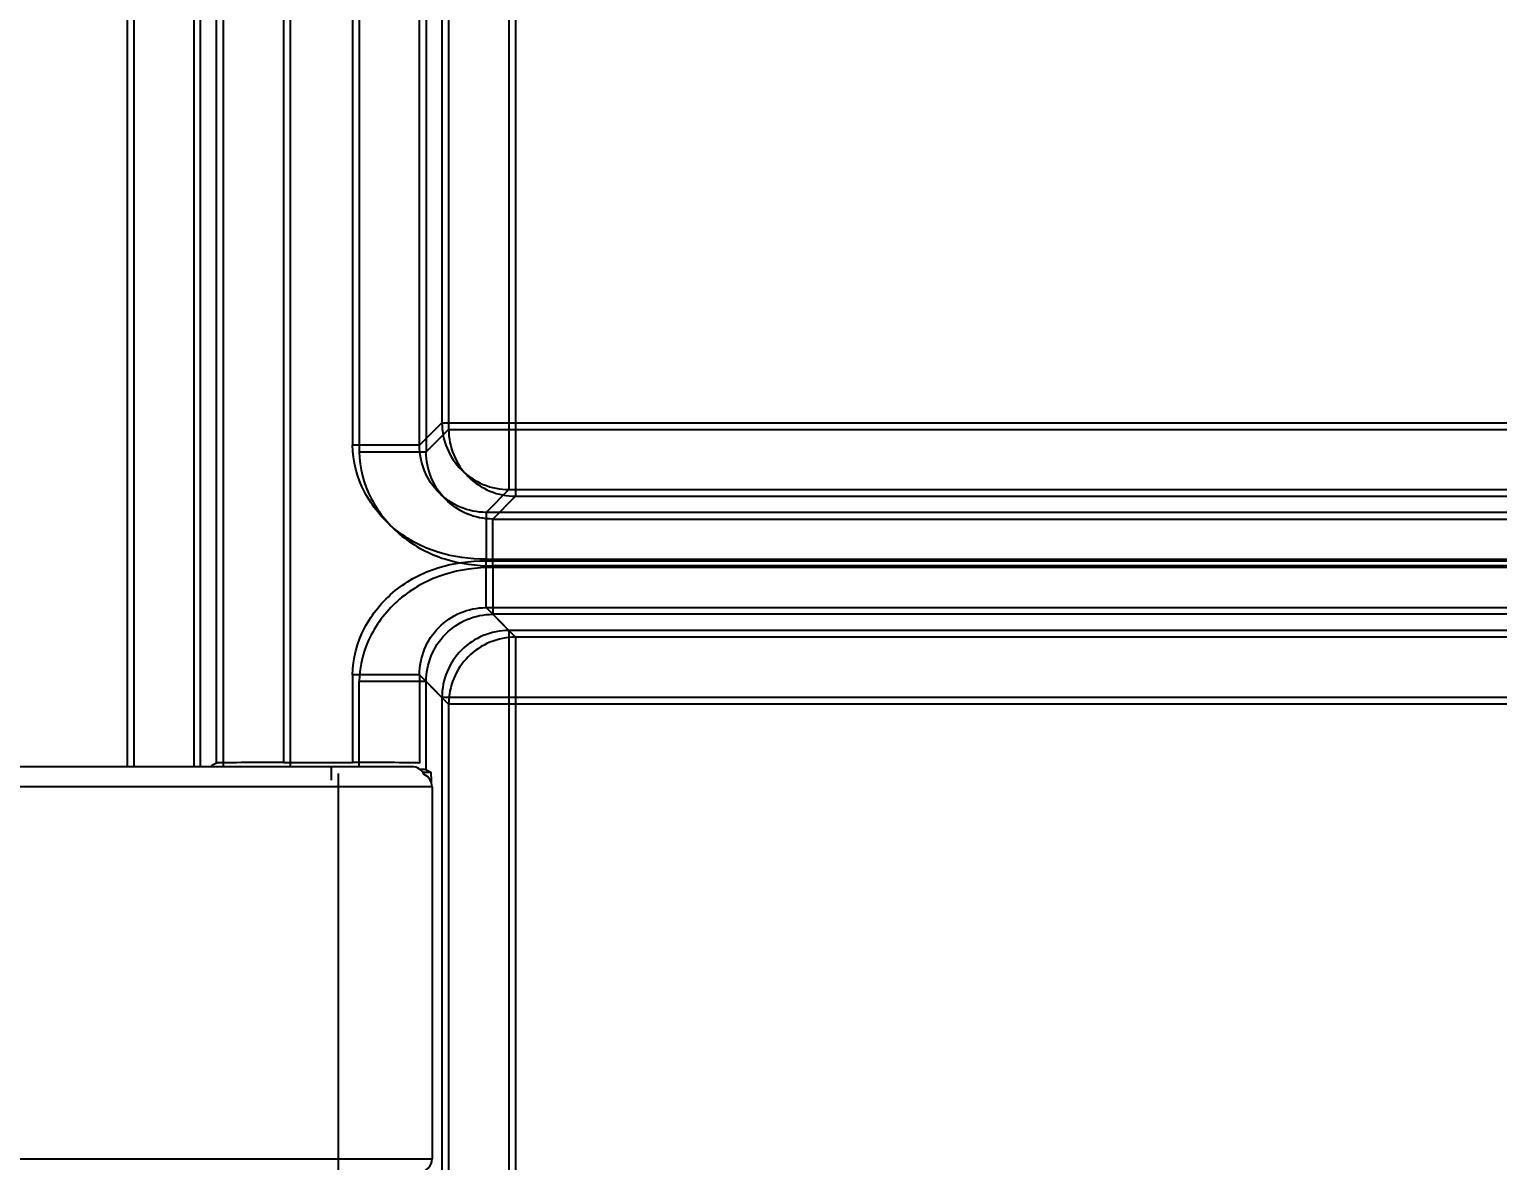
# Model space of a CAD drawing. Header units: millimetres. Extents: x 1236 to 1656, y -100 to 494.
# Drawn here: x 1349.78 to 1371.72, y 92.1 to 109.01 of the extents above; entities that cross this region are included whole.
import ezdxf

# ---------------------------------------------------------------- set-up
doc = ezdxf.new("R2010")
doc.units = ezdxf.units.MM
doc.header["$LTSCALE"] = 0.1
doc.layers.add('DIM', color=3, linetype='Continuous')
doc.styles.get("Standard").update_dxf_attribs({"font": 'arial.ttf'})
doc.dimstyles.new('ISO-25', dxfattribs={"dimtxt": 2.5, "dimasz": 2.5, "dimexe": 1.25, "dimexo": 0.625, "dimtad": 1, "dimlfac": 5, "dimtxsty": 'Standard', "dimcen": 2.5, "dimadec": 0, "dimazin": 0, "dimtfac": 1, "dimtmove": 0, "dimatfit": 3, "dimfxl": 0, "dimarcsym": 0})

# ---------------------------------------------------------------- blocks, each defined once
blk = doc.blocks.new('*D51')
at = {"layer": 'Defpoints', "color": 0}
for p in [(1362.478, 151.638), (1417.681, -43.83), (1432.669, -43.83)]:
    blk.add_point(p, dxfattribs=at)
at = {"layer": 'DIM', "color": 0, "lineweight": -2}
for p, q in [((1363.103, 151.638), (1418.931, 151.638)), ((1417.681, 149.138), (1417.681, -41.33)), ((1432.044, -43.83), (1416.431, -43.83))]:
    blk.add_line(p, q, dxfattribs=at)
at = {"layer": 'DIM', "color": 0}
for points in [[(1417.264, 149.138), (1418.097, 149.138), (1417.681, 151.638)], [(1417.264, -41.33), (1418.097, -41.33), (1417.681, -43.83)]]:
    blk.add_solid(points, dxfattribs=at)
at = {"layer": 'DIM', "color": 0, "insert": (1415.779, 53.904), "char_height": 2.5, "attachment_point": 5, "rotation": 90}
blk.add_mtext('977.5', dxfattribs=at)

msp = doc.modelspace()

# ---------------------------------------------------------------- linework, layer by layer
for p, q in [((1353.5795, 138.6164), (1353.5795, 98.0527)), ((1354.6141, 138.6164), (1354.6141, 102.7967)), ((1353.6795, 137.891), (1353.6795, 97.9894)), ((1354.7141, 137.891), (1354.7141, 102.697)), ((1351.344, 137.7026), (1351.344, 97.9894)), ((1357.0496, 137.7026), (1357.0496, 102.0329)), ((1351.244, 137.391), (1351.244, 97.9894)), ((1352.2439, 137.391), (1352.2439, 97.9894)), ((1352.5796, 98.0442), (1352.5796, 137.5589)), ((1355.614, 102.7967), (1355.614, 137.5589)), ((1355.9497, 137.391), (1355.9497, 103.1325)), ((1356.9496, 137.391), (1356.9496, 102.1326)), ((1352.3439, 97.9894), (1352.3439, 136.7027)), ((1352.6796, 136.8705), (1352.6796, 97.9894)), ((1355.714, 136.8705), (1355.714, 102.697)), ((1356.0497, 136.7027), (1356.0497, 103.0328)), ((1355.9497, 103.1325), (1355.614, 102.7967)), ((1355.9497, 103.1325), (1381.5079, 103.1325)), ((1356.0497, 103.0328), (1355.714, 102.697)), ((1356.0497, 103.0328), (1382.0193, 103.0328)), ((1355.614, 102.7967), (1354.6141, 102.7967)), ((1354.7141, 102.697), (1355.714, 102.697)), ((1356.9496, 102.1326), (1356.6087, 101.7917)), ((1356.7087, 101.692), (1357.0496, 102.0329)), ((1356.9496, 102.1326), (1381.5079, 102.1326)), ((1357.0496, 102.0329), (1381.0193, 102.0329)), ((1356.6087, 101.7917), (1356.6087, 101.0918)), ((1381.6784, 101.7917), (1356.6087, 101.7917)), ((1356.7087, 100.9921), (1356.7087, 101.692)), ((1356.7087, 101.692), (1381.1897, 101.692)), ((1356.6087, 101.0918), (1382.7333, 101.0918)), ((1356.6087, 100.3677), (1356.6087, 101.0676)), ((1356.6087, 101.0676), (1382.7333, 101.0676)), ((1382.2076, 100.9921), (1356.7087, 100.9921)), ((1356.7087, 100.9679), (1356.7087, 100.268)), ((1382.2076, 100.9679), (1356.7087, 100.9679)), ((1356.6087, 100.3677), (1356.9496, 100.0268)), ((1356.6087, 100.3677), (1381.6784, 100.3677)), ((1357.0496, 99.9271), (1356.7087, 100.268)), ((1381.1897, 100.268), (1356.7087, 100.268)), ((1356.9496, 100.0268), (1356.9496, 76.5686)), ((1381.5079, 100.0268), (1356.9496, 100.0268)), ((1357.0496, 99.9271), (1357.0496, 76.0576)), ((1381.0193, 99.9271), (1357.0496, 99.9271)), ((1354.6141, 99.3627), (1354.6141, 98.0527)), ((1355.614, 99.3627), (1354.6141, 99.3627)), ((1354.7141, 97.9894), (1354.7141, 99.263)), ((1355.714, 99.263), (1354.7141, 99.263)), ((1355.614, 99.3627), (1355.614, 98.0442)), ((1355.9497, 99.0269), (1355.614, 99.3627)), ((1355.714, 97.9445), (1355.714, 99.263)), ((1355.714, 99.263), (1356.0497, 98.9272)), ((1355.9497, 99.0269), (1355.9497, 76.5686)), ((1381.5079, 99.0269), (1355.9497, 99.0269)), ((1356.0497, 98.9272), (1356.0497, 77.0576)), ((1382.0193, 98.9272), (1356.0497, 98.9272)), ((1355.5016, 97.9894), (1304.2958, 97.9894)), ((1352.5796, 98.0442), (1352.5101, 98.0094)), ((1353.5795, 98.0527), (1354.6141, 98.0527)), ((1354.3015, 97.7894), (1354.3015, 97.9894)), ((1354.4015, 91.9296), (1354.4015, 97.8897)), ((1355.6603, 97.9097), (1355.7836, 97.9097)), ((1355.714, 97.9445), (1355.7836, 97.9097)), ((1355.8016, 97.6897), (1304.1958, 97.6897)), ((1355.8016, 97.6897), (1355.8016, 92.1296)), ((1306.1958, 92.1296), (1355.8016, 92.1296))]:
    msp.add_line(p, q)
for centre, start, end in [((1355.5016, 97.7894), 24.39342, 90), ((1355.6016, 97.6897), 360, 65.83136), ((1355.6016, 92.1296), 270, 0)]:
    msp.add_arc(centre, 0.2, start, end)
for centre, major_axis, ratio, start_param, end_param in [((1353.5795, 98.044), (1, 0), 0.0087269, -4.712389, -3.1590459), ((1354.6141, 98.044), (1, 0), 0.0087269, 0.0174533, 1.5707963), ((1354.7141, 97.9443), (1, 0), 0.0087269, 0.0174533, 0.4257974), ((1355.7834, 96.8697), (0, -1.04), 0.0174551, 8.8569545, 9.4160513)]:
    msp.add_ellipse(centre, major_axis=major_axis, ratio=ratio, start_param=start_param, end_param=end_param)
for points, knots in [([(1355.9497, 103.1325), (1355.9498, 103.0024), (1356.0019, 102.7395), (1356.2245, 102.4073), (1356.5567, 102.1847), (1356.8196, 102.1326), (1356.9496, 102.1326)], [0, 0, 0, 0, 0.2500209, 0.5, 0.7499791, 1, 1, 1, 1]), ([(1356.0497, 103.0328), (1356.0498, 102.9027), (1356.1019, 102.6398), (1356.3245, 102.3077), (1356.6567, 102.085), (1356.9196, 102.033), (1357.0496, 102.0329)], [0, 0, 0, 0, 0.2500209, 0.5, 0.7499791, 1, 1, 1, 1]), ([(1356.6087, 101.0918), (1356.3668, 101.0918), (1355.8779, 101.1519), (1355.2221, 101.5008), (1354.7473, 102.07), (1354.6141, 102.5561), (1354.6141, 102.7967)], [0, 0, 0, 0, 0.2506242, 0.5007986, 0.7507356, 1, 1, 1, 1]), ([(1354.7141, 102.697), (1354.7141, 102.4563), (1354.8473, 101.9701), (1355.3224, 101.4009), (1355.978, 101.0523), (1356.4669, 100.9921), (1356.7087, 100.9921)], [0, 0, 0, 0, 0.2493903, 0.4992717, 0.7494787, 1, 1, 1, 1]), ([(1356.6087, 101.7917), (1356.477, 101.7917), (1356.213, 101.8454), (1355.8838, 102.0711), (1355.665, 102.4036), (1355.6139, 102.6658), (1355.614, 102.7967)], [0, 0, 0, 0, 0.2531781, 0.5015249, 0.7483842, 1, 1, 1, 1]), ([(1356.7087, 101.692), (1356.577, 101.692), (1356.313, 101.7457), (1355.9838, 101.9714), (1355.7651, 102.3039), (1355.7139, 102.5661), (1355.714, 102.697)], [0, 0, 0, 0, 0.2531594, 0.5014988, 0.7483627, 1, 1, 1, 1]), ([(1354.6141, 99.3627), (1354.6141, 99.6033), (1354.7473, 100.0893), (1355.2221, 100.6586), (1355.8779, 101.0074), (1356.3668, 101.0676), (1356.6087, 101.0676)], [0, 0, 0, 0, 0.2492648, 0.4992017, 0.7493759, 1, 1, 1, 1]), ([(1356.7087, 100.9679), (1356.4669, 100.9679), (1355.9782, 100.9077), (1355.3225, 100.5592), (1354.8473, 99.99), (1354.7141, 99.5037), (1354.7141, 99.263)], [0, 0, 0, 0, 0.2504687, 0.5006681, 0.7505905, 1, 1, 1, 1]), ([(1355.614, 99.3627), (1355.6139, 99.4936), (1355.665, 99.7558), (1355.8838, 100.0883), (1356.213, 100.314), (1356.477, 100.3677), (1356.6087, 100.3677)], [0, 0, 0, 0, 0.2516162, 0.4984754, 0.746822, 1, 1, 1, 1]), ([(1355.714, 99.263), (1355.7139, 99.3939), (1355.765, 99.6561), (1355.9838, 99.9885), (1356.3129, 100.2143), (1356.5769, 100.268), (1356.7087, 100.268)], [0, 0, 0, 0, 0.2517103, 0.4984073, 0.7467062, 1, 1, 1, 1]), ([(1356.9496, 100.0268), (1356.8196, 100.0267), (1356.5567, 99.9747), (1356.2245, 99.752), (1356.0019, 99.4198), (1355.9498, 99.1569), (1355.9497, 99.0269)], [0, 0, 0, 0, 0.2500209, 0.5, 0.7499791, 1, 1, 1, 1]), ([(1357.0496, 99.9271), (1356.9196, 99.927), (1356.6567, 99.875), (1356.3245, 99.6524), (1356.1019, 99.3202), (1356.0498, 99.0573), (1356.0497, 98.9272)], [0, 0, 0, 0, 0.2500209, 0.5, 0.7499791, 1, 1, 1, 1]), ([(1352.5068, 97.991), (1352.5072, 97.9955), (1352.5086, 98.0007), (1352.5085, 98.0086), (1352.5101, 98.0094)], [0, 0, 0, 0, 0.718591, 1, 1, 1, 1])]:
    msp.add_open_spline(points, degree=3, knots=knots)

# ---------------------------------------------------------------- dimensions: what is measured, and where the dimension line sits
at = {"layer": 'DIM'}
dim = msp.add_linear_dim(base=(1417.6807, -43.8302), p1=(1362.4781, 151.6375), p2=(1432.6691, -43.8302), angle=90, text='977.5', dimstyle='ISO-25', dxfattribs=at)
dim.commit()
dim.dimension.update_dxf_attribs({"geometry": '*D51', "text_midpoint": (1417.6807, 53.9036), "dimtype": 160})

doc.saveas('drawing.dxf')
